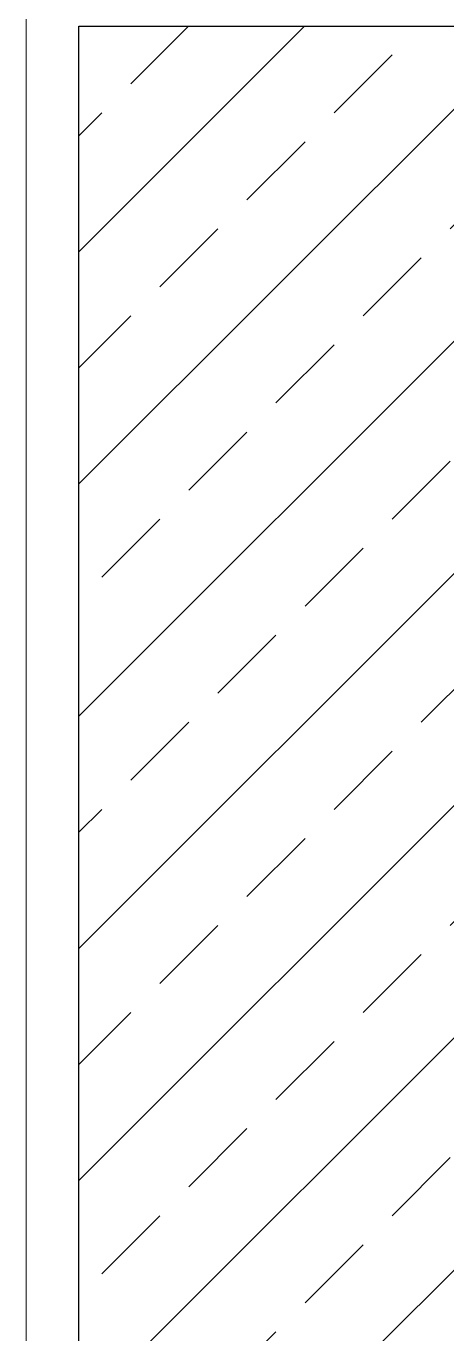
# Model space of a CAD drawing. Header units: millimetres. Extents: x 809 to 8159, y 33 to 4533.
# Drawn here: x 5209.83 to 5225.83, y 3505.57 to 3555.35 of the extents above; entities that cross this region are included whole.
import ezdxf

# ---------------------------------------------------------------- set-up
doc = ezdxf.new("R2010")
doc.units = ezdxf.units.MM
doc.linetypes.add('DASHED', pattern=[19.05, 12.7, -6.35])
doc.linetypes.add('HIDDEN', pattern=[0.375, 0.25, -0.125])
for name, color, linetype, lineweight in [('B.A.TARAMA', 124, 'DASHED', 15), ('BETONARME', 3, 'Continuous', 25), ('Sıva', 1, 'Continuous', 0), ('TEZGAH', 7, 'Continuous', 0)]:
    doc.layers.add(name, color=color, linetype=linetype, lineweight=lineweight)

# ---------------------------------------------------------------- blocks, each defined once
blk = doc.blocks.new('trthrttrtrthrth')
at = {"layer": 'B.A.TARAMA'}
h = blk.add_hatch(dxfattribs=at)
h.set_pattern_fill('ANSI33', color=256, scale=25, style=0, pattern_type=0)
h.set_pattern_definition([(45, (32415.317, -18322.9636), (-4.4194174, 4.4194174), []), (45, (32419.736, -18322.9636), (-4.4194174, 4.4194174), [3.125, -1.5625])])
h.paths.add_polyline_path([(37167.556, -15035.926), (37257.556, -15035.926), (37257.556, -15125.926), (37167.556, -15125.926)], flags=0)
at = {"layer": 'BETONARME', "elevation": 0}
blk.add_lwpolyline([(37167.556, -15035.926), (37257.556, -15035.926), (37257.556, -15125.926), (37167.556, -15125.926)], close=True, dxfattribs=at)

msp = doc.modelspace()

# ---------------------------------------------------------------- linework, layer by layer
at = {"layer": 'Sıva', "elevation": 0}
msp.add_lwpolyline([(5209.829, 3664.575), (5209.829, 3472.347)], dxfattribs=at)

# ---------------------------------------------------------------- block references
at = {"layer": 'TEZGAH', "color": 0, "linetype": 'HIDDEN', "lineweight": -2, "ltscale": 35}
msp.add_blockref('trthrttrtrthrth', (-31955.727, 18591.274), dxfattribs=at)

doc.saveas('drawing.dxf')
